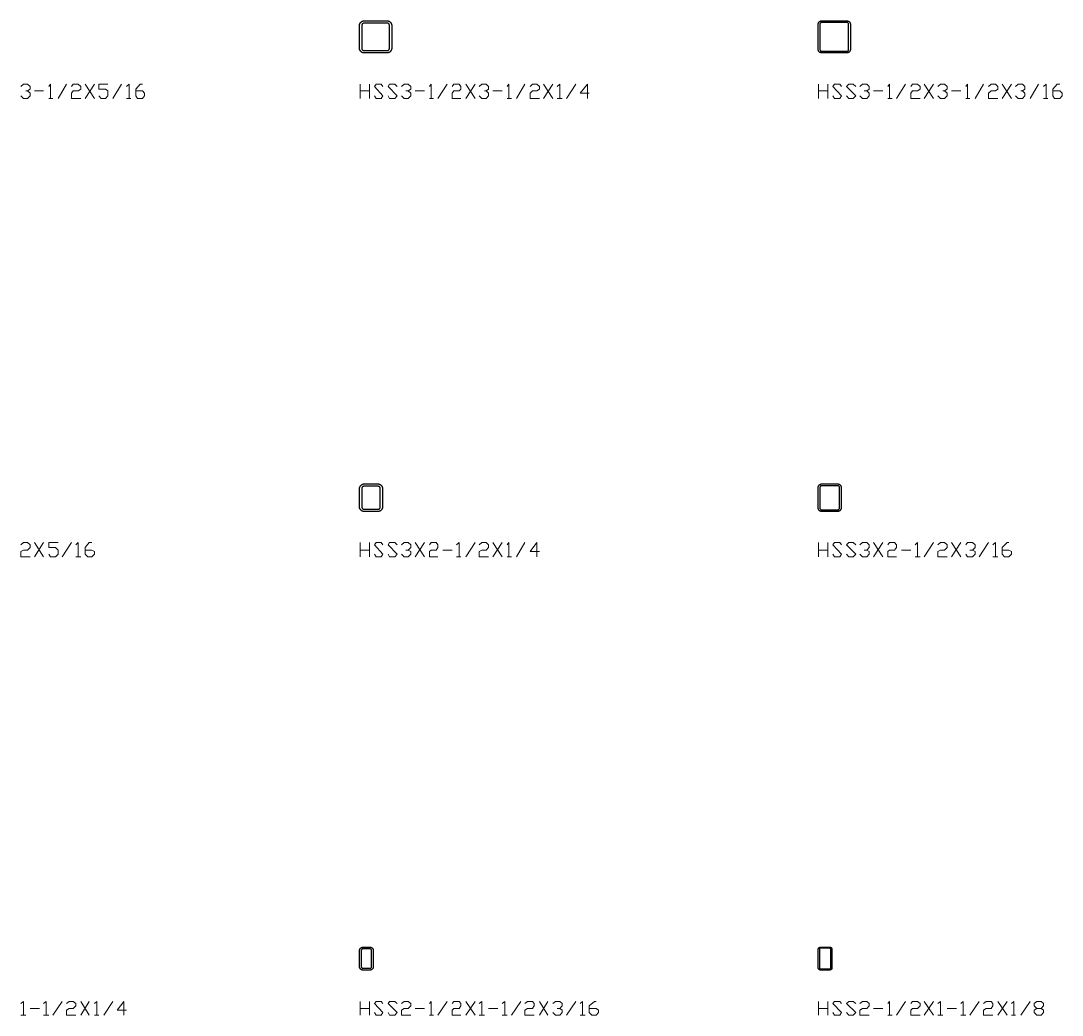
# Model space of a CAD drawing. Header units: inches. Extents: x 0 to 975, y -1305 to 34.
# Drawn here: x 363.1 to 476.6, y -1254.9 to -1146.5 of the extents above; entities that cross this region are included whole.
import ezdxf

# ---------------------------------------------------------------- set-up
doc = ezdxf.new("R2010")
doc.units = ezdxf.units.IN
doc.header["$MEASUREMENT"] = 0
doc.layers.add('AISC_STEEL', color=7, linetype='Continuous')

msp = doc.modelspace()

# ---------------------------------------------------------------- linework, layer by layer
at = {"color": 3, "lineweight": 0}
for p, q in [((364.55, -1154.13), (365.56, -1154.13)), ((367.13, -1154.96), (368.05, -1153.39)), ((370.08, -1153.39), (371.1, -1154.96)), ((370.08, -1154.96), (371.1, -1153.39)), ((373.12, -1154.96), (374.05, -1153.39)), ((400.05, -1154.96), (400.05, -1153.39)), ((400.05, -1154.13), (401.07, -1154.13)), ((401.07, -1153.39), (401.07, -1154.96)), ((406.05, -1154.13), (407.06, -1154.13)), ((408.54, -1154.96), (409.55, -1153.39)), ((411.58, -1153.39), (412.59, -1154.96)), ((411.58, -1154.96), (412.59, -1153.39)), ((414.53, -1154.13), (415.54, -1154.13)), ((417.11, -1154.96), (418.03, -1153.39)), ((420.06, -1153.39), (421.08, -1154.96)), ((420.06, -1154.96), (421.08, -1153.39)), ((422.55, -1154.96), (423.57, -1153.39)), ((450.03, -1154.96), (450.03, -1153.39)), ((450.03, -1154.13), (451.05, -1154.13)), ((451.05, -1153.39), (451.05, -1154.96)), ((456.03, -1154.13), (457.04, -1154.13)), ((458.52, -1154.96), (459.53, -1153.39)), ((461.56, -1153.39), (462.57, -1154.96)), ((461.56, -1154.96), (462.57, -1153.39)), ((464.51, -1154.13), (465.53, -1154.13)), ((467.09, -1154.96), (468.02, -1153.39)), ((470.04, -1153.39), (471.06, -1154.96)), ((470.04, -1154.96), (471.06, -1153.39)), ((473.09, -1154.96), (474.01, -1153.39)), ((366.12, -1154.96), (366.58, -1154.96)), ((374.6, -1154.96), (375.06, -1154.96)), ((407.61, -1154.96), (408.07, -1154.96)), ((416.1, -1154.96), (416.56, -1154.96)), ((421.54, -1154.96), (422.09, -1154.96)), ((457.6, -1154.96), (458.06, -1154.96)), ((466.08, -1154.96), (466.54, -1154.96)), ((474.56, -1154.96), (475.02, -1154.96)), ((364.55, -1203.37), (365.56, -1204.94)), ((364.55, -1204.94), (365.56, -1203.37)), ((367.59, -1204.94), (368.61, -1203.37)), ((400.05, -1204.94), (400.05, -1203.37)), ((400.05, -1204.2), (401.07, -1204.2)), ((401.07, -1203.37), (401.07, -1204.94)), ((406.05, -1203.37), (407.06, -1204.94)), ((406.05, -1204.94), (407.06, -1203.37)), ((409.09, -1204.2), (410.1, -1204.2)), ((411.58, -1204.94), (412.59, -1203.37)), ((414.53, -1203.37), (415.54, -1204.94)), ((414.53, -1204.94), (415.54, -1203.37)), ((417.11, -1204.94), (418.03, -1203.37)), ((450.03, -1204.94), (450.03, -1203.37)), ((450.03, -1204.2), (451.05, -1204.2)), ((451.05, -1203.37), (451.05, -1204.94)), ((456.03, -1203.37), (457.04, -1204.94)), ((456.03, -1204.94), (457.04, -1203.37)), ((459.07, -1204.2), (460.09, -1204.2)), ((461.56, -1204.94), (462.57, -1203.37)), ((464.51, -1203.37), (465.53, -1204.94)), ((464.51, -1204.94), (465.53, -1203.37)), ((467.55, -1204.94), (468.57, -1203.37)), ((369.07, -1204.94), (369.62, -1204.94)), ((410.56, -1204.94), (411.03, -1204.94)), ((416.1, -1204.94), (416.56, -1204.94)), ((460.55, -1204.94), (461.1, -1204.94)), ((469.03, -1204.94), (469.58, -1204.94)), ((364.09, -1254.18), (365.1, -1254.18)), ((366.58, -1254.92), (367.59, -1253.44)), ((369.62, -1253.44), (370.54, -1254.92)), ((369.62, -1254.92), (370.54, -1253.44)), ((372.11, -1254.92), (373.12, -1253.44)), ((400.05, -1254.92), (400.05, -1253.44)), ((400.05, -1254.18), (401.07, -1254.18)), ((401.07, -1253.44), (401.07, -1254.92)), ((406.05, -1254.18), (407.06, -1254.18)), ((408.54, -1254.92), (409.55, -1253.44)), ((411.58, -1253.44), (412.59, -1254.92)), ((411.58, -1254.92), (412.59, -1253.44)), ((414.07, -1254.18), (415.08, -1254.18)), ((416.56, -1254.92), (417.57, -1253.44)), ((419.6, -1253.44), (420.52, -1254.92)), ((419.6, -1254.92), (420.52, -1253.44)), ((422.55, -1254.92), (423.57, -1253.44)), ((450.03, -1254.92), (450.03, -1253.44)), ((450.03, -1254.18), (451.05, -1254.18)), ((451.05, -1253.44), (451.05, -1254.92)), ((456.03, -1254.18), (457.04, -1254.18)), ((458.52, -1254.92), (459.53, -1253.44)), ((461.56, -1253.44), (462.57, -1254.92)), ((461.56, -1254.92), (462.57, -1253.44)), ((464.05, -1254.18), (465.06, -1254.18)), ((466.54, -1254.92), (467.55, -1253.44)), ((469.58, -1253.44), (470.6, -1254.92)), ((469.58, -1254.92), (470.6, -1253.44)), ((472.07, -1254.92), (473.09, -1253.44)), ((363.07, -1254.92), (363.63, -1254.92)), ((365.56, -1254.92), (366.12, -1254.92)), ((371.1, -1254.92), (371.56, -1254.92)), ((407.61, -1254.92), (408.07, -1254.92)), ((413.05, -1254.92), (413.61, -1254.92)), ((415.54, -1254.92), (416.1, -1254.92)), ((424.03, -1254.92), (424.58, -1254.92)), ((457.6, -1254.92), (458.06, -1254.92)), ((463.04, -1254.92), (463.59, -1254.92)), ((465.53, -1254.92), (466.08, -1254.92)), ((471.06, -1254.92), (471.52, -1254.92))]:
    msp.add_line(p, q, dxfattribs=at)
for points in [[(363.07, -1153.67), (363.35, -1153.39), (363.81, -1153.39), (364.09, -1153.67), (364.09, -1153.94), (363.81, -1154.13), (363.63, -1154.13)], [(363.81, -1154.13), (364.09, -1154.4), (364.09, -1154.68), (363.81, -1154.96), (363.35, -1154.96), (363.07, -1154.68)], [(366.12, -1153.67), (366.3, -1153.39), (366.3, -1154.96)], [(368.61, -1153.67), (368.79, -1153.39), (369.34, -1153.39), (369.62, -1153.67), (369.62, -1153.94), (369.34, -1154.13), (368.79, -1154.13), (368.61, -1154.4), (368.61, -1154.96), (369.62, -1154.96)], [(371.56, -1154.68), (371.83, -1154.96), (372.29, -1154.96), (372.57, -1154.68), (372.57, -1154.13), (372.29, -1153.94), (371.56, -1153.94), (371.56, -1153.39), (372.57, -1153.39)], [(374.6, -1153.67), (374.88, -1153.39), (374.88, -1154.96)], [(375.61, -1154.13), (376.35, -1154.13), (376.54, -1154.4), (376.54, -1154.68), (376.35, -1154.96), (375.8, -1154.96), (375.61, -1154.68), (375.61, -1153.94), (376.08, -1153.39), (376.35, -1153.39)], [(401.62, -1154.68), (401.8, -1154.96), (402.36, -1154.96), (402.54, -1154.68), (401.62, -1153.67), (401.8, -1153.39), (402.36, -1153.39), (402.54, -1153.67)], [(403.1, -1154.68), (403.28, -1154.96), (403.83, -1154.96), (404.11, -1154.68), (403.1, -1153.67), (403.28, -1153.39), (403.83, -1153.39), (404.11, -1153.67)], [(404.57, -1153.67), (404.85, -1153.39), (405.31, -1153.39), (405.58, -1153.67), (405.58, -1153.94), (405.31, -1154.13), (405.03, -1154.13)], [(405.31, -1154.13), (405.58, -1154.4), (405.58, -1154.68), (405.31, -1154.96), (404.85, -1154.96), (404.57, -1154.68)], [(407.61, -1153.67), (407.8, -1153.39), (407.8, -1154.96)], [(410.1, -1153.67), (410.29, -1153.39), (410.84, -1153.39), (411.03, -1153.67), (411.03, -1153.94), (410.84, -1154.13), (410.29, -1154.13), (410.1, -1154.4), (410.1, -1154.96), (411.03, -1154.96)], [(413.05, -1153.67), (413.33, -1153.39), (413.79, -1153.39), (414.07, -1153.67), (414.07, -1153.94), (413.79, -1154.13), (413.61, -1154.13)], [(413.79, -1154.13), (414.07, -1154.4), (414.07, -1154.68), (413.79, -1154.96), (413.33, -1154.96), (413.05, -1154.68)], [(416.1, -1153.67), (416.28, -1153.39), (416.28, -1154.96)], [(418.59, -1153.67), (418.86, -1153.39), (419.33, -1153.39), (419.6, -1153.67), (419.6, -1153.94), (419.33, -1154.13), (418.86, -1154.13), (418.59, -1154.4), (418.59, -1154.96), (419.6, -1154.96)], [(421.54, -1153.67), (421.82, -1153.39), (421.82, -1154.96)], [(425.04, -1154.4), (424.03, -1154.4), (424.86, -1153.39), (424.86, -1154.96)], [(451.6, -1154.68), (451.79, -1154.96), (452.34, -1154.96), (452.52, -1154.68), (451.6, -1153.67), (451.79, -1153.39), (452.34, -1153.39), (452.52, -1153.67)], [(453.08, -1154.68), (453.35, -1154.96), (453.81, -1154.96), (454.09, -1154.68), (453.08, -1153.67), (453.35, -1153.39), (453.81, -1153.39), (454.09, -1153.67)], [(454.55, -1153.67), (454.83, -1153.39), (455.29, -1153.39), (455.57, -1153.67), (455.57, -1153.94), (455.29, -1154.13), (455.01, -1154.13)], [(455.29, -1154.13), (455.57, -1154.4), (455.57, -1154.68), (455.29, -1154.96), (454.83, -1154.96), (454.55, -1154.68)], [(457.6, -1153.67), (457.78, -1153.39), (457.78, -1154.96)], [(460.09, -1153.67), (460.27, -1153.39), (460.82, -1153.39), (461.1, -1153.67), (461.1, -1153.94), (460.82, -1154.13), (460.27, -1154.13), (460.09, -1154.4), (460.09, -1154.96), (461.1, -1154.96)], [(463.04, -1153.67), (463.31, -1153.39), (463.77, -1153.39), (464.05, -1153.67), (464.05, -1153.94), (463.77, -1154.13), (463.59, -1154.13)], [(463.77, -1154.13), (464.05, -1154.4), (464.05, -1154.68), (463.77, -1154.96), (463.31, -1154.96), (463.04, -1154.68)], [(466.08, -1153.67), (466.26, -1153.39), (466.26, -1154.96)], [(468.57, -1153.67), (468.85, -1153.39), (469.31, -1153.39), (469.58, -1153.67), (469.58, -1153.94), (469.31, -1154.13), (468.85, -1154.13), (468.57, -1154.4), (468.57, -1154.96), (469.58, -1154.96)], [(471.52, -1153.67), (471.8, -1153.39), (472.26, -1153.39), (472.53, -1153.67), (472.53, -1153.94), (472.26, -1154.13), (472.07, -1154.13)], [(472.26, -1154.13), (472.53, -1154.4), (472.53, -1154.68), (472.26, -1154.96), (471.8, -1154.96), (471.52, -1154.68)], [(474.56, -1153.67), (474.84, -1153.39), (474.84, -1154.96)], [(475.58, -1154.13), (476.32, -1154.13), (476.59, -1154.4), (476.59, -1154.68), (476.32, -1154.96), (475.76, -1154.96), (475.58, -1154.68), (475.58, -1153.94), (476.04, -1153.39), (476.32, -1153.39)], [(363.07, -1203.65), (363.35, -1203.37), (363.81, -1203.37), (364.09, -1203.65), (364.09, -1203.92), (363.81, -1204.2), (363.35, -1204.2), (363.07, -1204.38), (363.07, -1204.94), (364.09, -1204.94)], [(366.12, -1204.66), (366.3, -1204.94), (366.85, -1204.94), (367.13, -1204.66), (367.13, -1204.2), (366.85, -1203.92), (366.12, -1203.92), (366.12, -1203.37), (367.13, -1203.37)], [(369.07, -1203.65), (369.34, -1203.37), (369.34, -1204.94)], [(370.08, -1204.2), (370.82, -1204.2), (371.1, -1204.38), (371.1, -1204.66), (370.82, -1204.94), (370.36, -1204.94), (370.08, -1204.66), (370.08, -1203.92), (370.54, -1203.37), (370.82, -1203.37)], [(401.62, -1204.66), (401.8, -1204.94), (402.36, -1204.94), (402.54, -1204.66), (401.62, -1203.65), (401.8, -1203.37), (402.36, -1203.37), (402.54, -1203.65)], [(403.1, -1204.66), (403.28, -1204.94), (403.83, -1204.94), (404.11, -1204.66), (403.1, -1203.65), (403.28, -1203.37), (403.83, -1203.37), (404.11, -1203.65)], [(404.57, -1203.65), (404.85, -1203.37), (405.31, -1203.37), (405.58, -1203.65), (405.58, -1203.92), (405.31, -1204.2), (405.03, -1204.2)], [(405.31, -1204.2), (405.58, -1204.38), (405.58, -1204.66), (405.31, -1204.94), (404.85, -1204.94), (404.57, -1204.66)], [(407.61, -1203.65), (407.8, -1203.37), (408.35, -1203.37), (408.54, -1203.65), (408.54, -1203.92), (408.35, -1204.2), (407.8, -1204.2), (407.61, -1204.38), (407.61, -1204.94), (408.54, -1204.94)], [(410.56, -1203.65), (410.84, -1203.37), (410.84, -1204.94)], [(413.05, -1203.65), (413.33, -1203.37), (413.79, -1203.37), (414.07, -1203.65), (414.07, -1203.92), (413.79, -1204.2), (413.33, -1204.2), (413.05, -1204.38), (413.05, -1204.94), (414.07, -1204.94)], [(416.1, -1203.65), (416.28, -1203.37), (416.28, -1204.94)], [(419.6, -1204.38), (418.59, -1204.38), (419.33, -1203.37), (419.33, -1204.94)], [(451.6, -1204.66), (451.79, -1204.94), (452.34, -1204.94), (452.52, -1204.66), (451.6, -1203.65), (451.79, -1203.37), (452.34, -1203.37), (452.52, -1203.65)], [(453.08, -1204.66), (453.35, -1204.94), (453.81, -1204.94), (454.09, -1204.66), (453.08, -1203.65), (453.35, -1203.37), (453.81, -1203.37), (454.09, -1203.65)], [(454.55, -1203.65), (454.83, -1203.37), (455.29, -1203.37), (455.57, -1203.65), (455.57, -1203.92), (455.29, -1204.2), (455.01, -1204.2)], [(455.29, -1204.2), (455.57, -1204.38), (455.57, -1204.66), (455.29, -1204.94), (454.83, -1204.94), (454.55, -1204.66)], [(457.6, -1203.65), (457.78, -1203.37), (458.33, -1203.37), (458.52, -1203.65), (458.52, -1203.92), (458.33, -1204.2), (457.78, -1204.2), (457.6, -1204.38), (457.6, -1204.94), (458.52, -1204.94)], [(460.55, -1203.65), (460.82, -1203.37), (460.82, -1204.94)], [(463.04, -1203.65), (463.31, -1203.37), (463.77, -1203.37), (464.05, -1203.65), (464.05, -1203.92), (463.77, -1204.2), (463.31, -1204.2), (463.04, -1204.38), (463.04, -1204.94), (464.05, -1204.94)], [(466.08, -1203.65), (466.26, -1203.37), (466.82, -1203.37), (467.09, -1203.65), (467.09, -1203.92), (466.82, -1204.2), (466.54, -1204.2)], [(466.82, -1204.2), (467.09, -1204.38), (467.09, -1204.66), (466.82, -1204.94), (466.26, -1204.94), (466.08, -1204.66)], [(469.03, -1203.65), (469.31, -1203.37), (469.31, -1204.94)], [(470.04, -1204.2), (470.78, -1204.2), (471.06, -1204.38), (471.06, -1204.66), (470.78, -1204.94), (470.32, -1204.94), (470.04, -1204.66), (470.04, -1203.92), (470.6, -1203.37), (470.78, -1203.37)], [(363.07, -1253.63), (363.35, -1253.44), (363.35, -1254.92)], [(365.56, -1253.63), (365.84, -1253.44), (365.84, -1254.92)], [(368.05, -1253.63), (368.33, -1253.44), (368.79, -1253.44), (369.07, -1253.63), (369.07, -1253.9), (368.79, -1254.18), (368.33, -1254.18), (368.05, -1254.37), (368.05, -1254.92), (369.07, -1254.92)], [(371.1, -1253.63), (371.37, -1253.44), (371.37, -1254.92)], [(374.6, -1254.37), (373.59, -1254.37), (374.32, -1253.44), (374.32, -1254.92)], [(401.62, -1254.64), (401.8, -1254.92), (402.36, -1254.92), (402.54, -1254.64), (401.62, -1253.63), (401.8, -1253.44), (402.36, -1253.44), (402.54, -1253.63)], [(403.1, -1254.64), (403.28, -1254.92), (403.83, -1254.92), (404.11, -1254.64), (403.1, -1253.63), (403.28, -1253.44), (403.83, -1253.44), (404.11, -1253.63)], [(404.57, -1253.63), (404.85, -1253.44), (405.31, -1253.44), (405.58, -1253.63), (405.58, -1253.9), (405.31, -1254.18), (404.85, -1254.18), (404.57, -1254.37), (404.57, -1254.92), (405.58, -1254.92)], [(407.61, -1253.63), (407.8, -1253.44), (407.8, -1254.92)], [(410.1, -1253.63), (410.29, -1253.44), (410.84, -1253.44), (411.03, -1253.63), (411.03, -1253.9), (410.84, -1254.18), (410.29, -1254.18), (410.1, -1254.37), (410.1, -1254.92), (411.03, -1254.92)], [(413.05, -1253.63), (413.33, -1253.44), (413.33, -1254.92)], [(415.54, -1253.63), (415.82, -1253.44), (415.82, -1254.92)], [(418.03, -1253.63), (418.31, -1253.44), (418.86, -1253.44), (419.05, -1253.63), (419.05, -1253.9), (418.86, -1254.18), (418.31, -1254.18), (418.03, -1254.37), (418.03, -1254.92), (419.05, -1254.92)], [(421.08, -1253.63), (421.35, -1253.44), (421.82, -1253.44), (422.09, -1253.63), (422.09, -1253.9), (421.82, -1254.18), (421.54, -1254.18)], [(421.82, -1254.18), (422.09, -1254.37), (422.09, -1254.64), (421.82, -1254.92), (421.35, -1254.92), (421.08, -1254.64)], [(424.03, -1253.63), (424.3, -1253.44), (424.3, -1254.92)], [(425.04, -1254.18), (425.78, -1254.18), (426.06, -1254.37), (426.06, -1254.64), (425.78, -1254.92), (425.32, -1254.92), (425.04, -1254.64), (425.04, -1253.9), (425.6, -1253.44), (425.78, -1253.44)], [(451.6, -1254.64), (451.79, -1254.92), (452.34, -1254.92), (452.52, -1254.64), (451.6, -1253.63), (451.79, -1253.44), (452.34, -1253.44), (452.52, -1253.63)], [(453.08, -1254.64), (453.35, -1254.92), (453.81, -1254.92), (454.09, -1254.64), (453.08, -1253.63), (453.35, -1253.44), (453.81, -1253.44), (454.09, -1253.63)], [(454.55, -1253.63), (454.83, -1253.44), (455.29, -1253.44), (455.57, -1253.63), (455.57, -1253.9), (455.29, -1254.18), (454.83, -1254.18), (454.55, -1254.37), (454.55, -1254.92), (455.57, -1254.92)], [(457.6, -1253.63), (457.78, -1253.44), (457.78, -1254.92)], [(460.09, -1253.63), (460.27, -1253.44), (460.82, -1253.44), (461.1, -1253.63), (461.1, -1253.9), (460.82, -1254.18), (460.27, -1254.18), (460.09, -1254.37), (460.09, -1254.92), (461.1, -1254.92)], [(463.04, -1253.63), (463.31, -1253.44), (463.31, -1254.92)], [(465.53, -1253.63), (465.8, -1253.44), (465.8, -1254.92)], [(468.02, -1253.63), (468.29, -1253.44), (468.85, -1253.44), (469.03, -1253.63), (469.03, -1253.9), (468.85, -1254.18), (468.29, -1254.18), (468.02, -1254.37), (468.02, -1254.92), (469.03, -1254.92)], [(471.06, -1253.63), (471.34, -1253.44), (471.34, -1254.92)], [(474.29, -1254.18), (474.56, -1254.37), (474.56, -1254.64), (474.29, -1254.92), (473.83, -1254.92), (473.55, -1254.64), (473.55, -1254.37), (473.83, -1254.18), (474.29, -1254.18), (474.56, -1253.9), (474.56, -1253.63), (474.29, -1253.44), (473.83, -1253.44), (473.55, -1253.63), (473.55, -1253.9), (473.83, -1254.18)]]:
    msp.add_lwpolyline(points, dxfattribs=at)
at = {"layer": 'AISC_STEEL'}
for points in [[(403, -1146.5), (403.03, -1146.5), (403.06, -1146.5), (403.09, -1146.51), (403.12, -1146.51), (403.14, -1146.52), (403.17, -1146.53), (403.2, -1146.54), (403.22, -1146.55), (403.25, -1146.57), (403.27, -1146.58), (403.3, -1146.6), (403.32, -1146.62), (403.34, -1146.64), (403.36, -1146.66), (403.38, -1146.68), (403.4, -1146.7), (403.42, -1146.73), (403.43, -1146.75), (403.45, -1146.78), (403.46, -1146.8), (403.47, -1146.83), (403.48, -1146.86), (403.49, -1146.88), (403.49, -1146.91), (403.5, -1146.94), (403.5, -1146.97), (403.5, -1147), (403.5, -1149.5), (403.5, -1149.53), (403.5, -1149.56), (403.49, -1149.59), (403.49, -1149.62), (403.48, -1149.64), (403.47, -1149.67), (403.46, -1149.7), (403.45, -1149.72), (403.43, -1149.75), (403.42, -1149.77), (403.4, -1149.8), (403.38, -1149.82), (403.36, -1149.84), (403.34, -1149.86), (403.32, -1149.88), (403.3, -1149.9), (403.27, -1149.92), (403.25, -1149.93), (403.22, -1149.95), (403.2, -1149.96), (403.17, -1149.97), (403.14, -1149.98), (403.12, -1149.99), (403.09, -1149.99), (403.06, -1150), (403.03, -1150), (403, -1150), (400.5, -1150), (400.47, -1150), (400.44, -1150), (400.41, -1149.99), (400.38, -1149.99), (400.36, -1149.98), (400.33, -1149.97), (400.3, -1149.96), (400.28, -1149.95), (400.25, -1149.93), (400.23, -1149.92), (400.2, -1149.9), (400.18, -1149.88), (400.16, -1149.86), (400.14, -1149.84), (400.12, -1149.82), (400.1, -1149.8), (400.08, -1149.77), (400.07, -1149.75), (400.05, -1149.72), (400.04, -1149.7), (400.03, -1149.67), (400.02, -1149.64), (400.01, -1149.62), (400.01, -1149.59), (400, -1149.56), (400, -1149.53), (400, -1149.5), (400, -1147), (400, -1146.97), (400, -1146.94), (400.01, -1146.91), (400.01, -1146.88), (400.02, -1146.86), (400.03, -1146.83), (400.04, -1146.8), (400.05, -1146.78), (400.07, -1146.75), (400.08, -1146.73), (400.1, -1146.7), (400.12, -1146.68), (400.14, -1146.66), (400.16, -1146.64), (400.18, -1146.62), (400.2, -1146.6), (400.23, -1146.58), (400.25, -1146.57), (400.28, -1146.55), (400.3, -1146.54), (400.33, -1146.53), (400.36, -1146.52), (400.38, -1146.51), (400.41, -1146.51), (400.44, -1146.5), (400.47, -1146.5), (400.5, -1146.5)], [(453.12, -1146.5), (453.15, -1146.5), (453.18, -1146.5), (453.21, -1146.51), (453.24, -1146.52), (453.27, -1146.53), (453.3, -1146.54), (453.32, -1146.56), (453.35, -1146.57), (453.37, -1146.59), (453.39, -1146.61), (453.41, -1146.63), (453.43, -1146.65), (453.44, -1146.68), (453.46, -1146.7), (453.47, -1146.73), (453.48, -1146.76), (453.49, -1146.79), (453.5, -1146.82), (453.5, -1146.85), (453.5, -1146.88), (453.5, -1149.62), (453.5, -1149.65), (453.5, -1149.68), (453.49, -1149.71), (453.48, -1149.74), (453.47, -1149.77), (453.46, -1149.8), (453.44, -1149.82), (453.43, -1149.85), (453.41, -1149.87), (453.39, -1149.89), (453.37, -1149.91), (453.35, -1149.93), (453.32, -1149.94), (453.3, -1149.96), (453.27, -1149.97), (453.24, -1149.98), (453.21, -1149.99), (453.18, -1150), (453.15, -1150), (453.12, -1150), (450.38, -1150), (450.35, -1150), (450.32, -1150), (450.29, -1149.99), (450.26, -1149.98), (450.23, -1149.97), (450.2, -1149.96), (450.18, -1149.94), (450.15, -1149.93), (450.13, -1149.91), (450.11, -1149.89), (450.09, -1149.87), (450.07, -1149.85), (450.06, -1149.82), (450.04, -1149.8), (450.03, -1149.77), (450.02, -1149.74), (450.01, -1149.71), (450, -1149.68), (450, -1149.65), (450, -1149.62), (450, -1146.88), (450, -1146.85), (450, -1146.82), (450.01, -1146.79), (450.02, -1146.76), (450.03, -1146.73), (450.04, -1146.7), (450.06, -1146.68), (450.07, -1146.65), (450.09, -1146.63), (450.11, -1146.61), (450.13, -1146.59), (450.15, -1146.57), (450.18, -1146.56), (450.2, -1146.54), (450.23, -1146.53), (450.26, -1146.52), (450.29, -1146.51), (450.32, -1146.5), (450.35, -1146.5), (450.38, -1146.5)], [(400.5, -1146.75), (400.47, -1146.75), (400.44, -1146.76), (400.42, -1146.76), (400.39, -1146.77), (400.37, -1146.79), (400.34, -1146.8), (400.32, -1146.82), (400.3, -1146.84), (400.29, -1146.87), (400.27, -1146.89), (400.26, -1146.92), (400.26, -1146.94), (400.25, -1146.97), (400.25, -1147), (400.25, -1149.5), (400.25, -1149.53), (400.26, -1149.56), (400.26, -1149.58), (400.27, -1149.61), (400.29, -1149.63), (400.3, -1149.66), (400.32, -1149.68), (400.34, -1149.7), (400.37, -1149.71), (400.39, -1149.73), (400.42, -1149.74), (400.44, -1149.74), (400.47, -1149.75), (400.5, -1149.75), (403, -1149.75), (403.03, -1149.75), (403.06, -1149.74), (403.08, -1149.74), (403.11, -1149.73), (403.13, -1149.71), (403.16, -1149.7), (403.18, -1149.68), (403.2, -1149.66), (403.21, -1149.63), (403.23, -1149.61), (403.24, -1149.58), (403.24, -1149.56), (403.25, -1149.53), (403.25, -1149.5), (403.25, -1147), (403.25, -1146.97), (403.24, -1146.94), (403.24, -1146.92), (403.23, -1146.89), (403.21, -1146.87), (403.2, -1146.84), (403.18, -1146.82), (403.16, -1146.8), (403.13, -1146.79), (403.11, -1146.77), (403.08, -1146.76), (403.06, -1146.76), (403.03, -1146.75), (403, -1146.75)], [(450.38, -1146.69), (450.35, -1146.69), (450.33, -1146.69), (450.3, -1146.7), (450.28, -1146.71), (450.26, -1146.73), (450.24, -1146.74), (450.23, -1146.76), (450.21, -1146.78), (450.2, -1146.8), (450.19, -1146.83), (450.19, -1146.85), (450.19, -1146.88), (450.19, -1149.62), (450.19, -1149.65), (450.19, -1149.67), (450.2, -1149.7), (450.21, -1149.72), (450.23, -1149.74), (450.24, -1149.76), (450.26, -1149.77), (450.28, -1149.79), (450.3, -1149.8), (450.33, -1149.81), (450.35, -1149.81), (450.38, -1149.81), (453.12, -1149.81), (453.15, -1149.81), (453.17, -1149.81), (453.2, -1149.8), (453.22, -1149.79), (453.24, -1149.77), (453.26, -1149.76), (453.27, -1149.74), (453.29, -1149.72), (453.3, -1149.7), (453.31, -1149.67), (453.31, -1149.65), (453.31, -1149.62), (453.31, -1146.88), (453.31, -1146.85), (453.31, -1146.83), (453.3, -1146.8), (453.29, -1146.78), (453.27, -1146.76), (453.26, -1146.74), (453.24, -1146.73), (453.22, -1146.71), (453.2, -1146.7), (453.17, -1146.69), (453.15, -1146.69), (453.12, -1146.69)], [(402, -1197), (402.03, -1197), (402.06, -1197), (402.09, -1197.01), (402.12, -1197.01), (402.14, -1197.02), (402.17, -1197.03), (402.2, -1197.04), (402.22, -1197.05), (402.25, -1197.07), (402.27, -1197.08), (402.3, -1197.1), (402.32, -1197.12), (402.34, -1197.14), (402.36, -1197.16), (402.38, -1197.18), (402.4, -1197.2), (402.42, -1197.23), (402.43, -1197.25), (402.45, -1197.28), (402.46, -1197.3), (402.47, -1197.33), (402.48, -1197.36), (402.49, -1197.38), (402.49, -1197.41), (402.5, -1197.44), (402.5, -1197.47), (402.5, -1197.5), (402.5, -1199.5), (402.5, -1199.53), (402.5, -1199.56), (402.49, -1199.59), (402.49, -1199.62), (402.48, -1199.64), (402.47, -1199.67), (402.46, -1199.7), (402.45, -1199.72), (402.43, -1199.75), (402.42, -1199.77), (402.4, -1199.8), (402.38, -1199.82), (402.36, -1199.84), (402.34, -1199.86), (402.32, -1199.88), (402.3, -1199.9), (402.27, -1199.92), (402.25, -1199.93), (402.22, -1199.95), (402.2, -1199.96), (402.17, -1199.97), (402.14, -1199.98), (402.12, -1199.99), (402.09, -1199.99), (402.06, -1200), (402.03, -1200), (402, -1200), (400.5, -1200), (400.47, -1200), (400.44, -1200), (400.41, -1199.99), (400.38, -1199.99), (400.36, -1199.98), (400.33, -1199.97), (400.3, -1199.96), (400.28, -1199.95), (400.25, -1199.93), (400.23, -1199.92), (400.2, -1199.9), (400.18, -1199.88), (400.16, -1199.86), (400.14, -1199.84), (400.12, -1199.82), (400.1, -1199.8), (400.08, -1199.77), (400.07, -1199.75), (400.05, -1199.72), (400.04, -1199.7), (400.03, -1199.67), (400.02, -1199.64), (400.01, -1199.62), (400.01, -1199.59), (400, -1199.56), (400, -1199.53), (400, -1199.5), (400, -1197.5), (400, -1197.47), (400, -1197.44), (400.01, -1197.41), (400.01, -1197.38), (400.02, -1197.36), (400.03, -1197.33), (400.04, -1197.3), (400.05, -1197.28), (400.07, -1197.25), (400.08, -1197.23), (400.1, -1197.2), (400.12, -1197.18), (400.14, -1197.16), (400.16, -1197.14), (400.18, -1197.12), (400.2, -1197.1), (400.23, -1197.08), (400.25, -1197.07), (400.28, -1197.05), (400.3, -1197.04), (400.33, -1197.03), (400.36, -1197.02), (400.38, -1197.01), (400.41, -1197.01), (400.44, -1197), (400.47, -1197), (400.5, -1197)], [(400.5, -1197.25), (400.47, -1197.25), (400.44, -1197.26), (400.42, -1197.26), (400.39, -1197.27), (400.37, -1197.29), (400.34, -1197.3), (400.32, -1197.32), (400.3, -1197.34), (400.29, -1197.37), (400.27, -1197.39), (400.26, -1197.42), (400.26, -1197.44), (400.25, -1197.47), (400.25, -1197.5), (400.25, -1199.5), (400.25, -1199.53), (400.26, -1199.56), (400.26, -1199.58), (400.27, -1199.61), (400.29, -1199.63), (400.3, -1199.66), (400.32, -1199.68), (400.34, -1199.7), (400.37, -1199.71), (400.39, -1199.73), (400.42, -1199.74), (400.44, -1199.74), (400.47, -1199.75), (400.5, -1199.75), (402, -1199.75), (402.03, -1199.75), (402.06, -1199.74), (402.08, -1199.74), (402.11, -1199.73), (402.13, -1199.71), (402.16, -1199.7), (402.18, -1199.68), (402.2, -1199.66), (402.21, -1199.63), (402.23, -1199.61), (402.24, -1199.58), (402.24, -1199.56), (402.25, -1199.53), (402.25, -1199.5), (402.25, -1197.5), (402.25, -1197.47), (402.24, -1197.44), (402.24, -1197.42), (402.23, -1197.39), (402.21, -1197.37), (402.2, -1197.34), (402.18, -1197.32), (402.16, -1197.3), (402.13, -1197.29), (402.11, -1197.27), (402.08, -1197.26), (402.06, -1197.26), (402.03, -1197.25), (402, -1197.25)], [(452.12, -1197), (452.15, -1197), (452.18, -1197), (452.21, -1197.01), (452.24, -1197.02), (452.27, -1197.03), (452.3, -1197.04), (452.32, -1197.06), (452.35, -1197.07), (452.37, -1197.09), (452.39, -1197.11), (452.41, -1197.13), (452.43, -1197.15), (452.44, -1197.18), (452.46, -1197.2), (452.47, -1197.23), (452.48, -1197.26), (452.49, -1197.29), (452.5, -1197.32), (452.5, -1197.35), (452.5, -1197.38), (452.5, -1199.62), (452.5, -1199.65), (452.5, -1199.68), (452.49, -1199.71), (452.48, -1199.74), (452.47, -1199.77), (452.46, -1199.8), (452.44, -1199.82), (452.43, -1199.85), (452.41, -1199.87), (452.39, -1199.89), (452.37, -1199.91), (452.35, -1199.93), (452.32, -1199.94), (452.3, -1199.96), (452.27, -1199.97), (452.24, -1199.98), (452.21, -1199.99), (452.18, -1200), (452.15, -1200), (452.12, -1200), (450.38, -1200), (450.35, -1200), (450.32, -1200), (450.29, -1199.99), (450.26, -1199.98), (450.23, -1199.97), (450.2, -1199.96), (450.18, -1199.94), (450.15, -1199.93), (450.13, -1199.91), (450.11, -1199.89), (450.09, -1199.87), (450.07, -1199.85), (450.06, -1199.82), (450.04, -1199.8), (450.03, -1199.77), (450.02, -1199.74), (450.01, -1199.71), (450, -1199.68), (450, -1199.65), (450, -1199.62), (450, -1197.38), (450, -1197.35), (450, -1197.32), (450.01, -1197.29), (450.02, -1197.26), (450.03, -1197.23), (450.04, -1197.2), (450.06, -1197.18), (450.07, -1197.15), (450.09, -1197.13), (450.11, -1197.11), (450.13, -1197.09), (450.15, -1197.07), (450.18, -1197.06), (450.2, -1197.04), (450.23, -1197.03), (450.26, -1197.02), (450.29, -1197.01), (450.32, -1197), (450.35, -1197), (450.38, -1197)], [(450.38, -1197.19), (450.35, -1197.19), (450.33, -1197.19), (450.3, -1197.2), (450.28, -1197.21), (450.26, -1197.23), (450.24, -1197.24), (450.23, -1197.26), (450.21, -1197.28), (450.2, -1197.3), (450.19, -1197.33), (450.19, -1197.35), (450.19, -1197.38), (450.19, -1199.62), (450.19, -1199.65), (450.19, -1199.67), (450.2, -1199.7), (450.21, -1199.72), (450.23, -1199.74), (450.24, -1199.76), (450.26, -1199.77), (450.28, -1199.79), (450.3, -1199.8), (450.33, -1199.81), (450.35, -1199.81), (450.38, -1199.81), (452.12, -1199.81), (452.15, -1199.81), (452.17, -1199.81), (452.2, -1199.8), (452.22, -1199.79), (452.24, -1199.77), (452.26, -1199.76), (452.27, -1199.74), (452.29, -1199.72), (452.3, -1199.7), (452.31, -1199.67), (452.31, -1199.65), (452.31, -1199.62), (452.31, -1197.38), (452.31, -1197.35), (452.31, -1197.33), (452.3, -1197.3), (452.29, -1197.28), (452.27, -1197.26), (452.26, -1197.24), (452.24, -1197.23), (452.22, -1197.21), (452.2, -1197.2), (452.17, -1197.19), (452.15, -1197.19), (452.12, -1197.19)], [(401.12, -1247.5), (401.15, -1247.5), (401.18, -1247.5), (401.21, -1247.51), (401.24, -1247.52), (401.27, -1247.53), (401.3, -1247.54), (401.32, -1247.56), (401.35, -1247.57), (401.37, -1247.59), (401.39, -1247.61), (401.41, -1247.63), (401.43, -1247.65), (401.44, -1247.68), (401.46, -1247.7), (401.47, -1247.73), (401.48, -1247.76), (401.49, -1247.79), (401.5, -1247.82), (401.5, -1247.85), (401.5, -1247.88), (401.5, -1249.62), (401.5, -1249.65), (401.5, -1249.68), (401.49, -1249.71), (401.48, -1249.74), (401.47, -1249.77), (401.46, -1249.8), (401.44, -1249.82), (401.43, -1249.85), (401.41, -1249.87), (401.39, -1249.89), (401.37, -1249.91), (401.35, -1249.93), (401.32, -1249.94), (401.3, -1249.96), (401.27, -1249.97), (401.24, -1249.98), (401.21, -1249.99), (401.18, -1250), (401.15, -1250), (401.12, -1250), (400.38, -1250), (400.35, -1250), (400.32, -1250), (400.29, -1249.99), (400.26, -1249.98), (400.23, -1249.97), (400.2, -1249.96), (400.18, -1249.94), (400.15, -1249.93), (400.13, -1249.91), (400.11, -1249.89), (400.09, -1249.87), (400.07, -1249.85), (400.06, -1249.82), (400.04, -1249.8), (400.03, -1249.77), (400.02, -1249.74), (400.01, -1249.71), (400, -1249.68), (400, -1249.65), (400, -1249.62), (400, -1247.88), (400, -1247.85), (400, -1247.82), (400.01, -1247.79), (400.02, -1247.76), (400.03, -1247.73), (400.04, -1247.7), (400.06, -1247.68), (400.07, -1247.65), (400.09, -1247.63), (400.11, -1247.61), (400.13, -1247.59), (400.15, -1247.57), (400.18, -1247.56), (400.2, -1247.54), (400.23, -1247.53), (400.26, -1247.52), (400.29, -1247.51), (400.32, -1247.5), (400.35, -1247.5), (400.38, -1247.5)], [(451.25, -1247.5), (451.28, -1247.5), (451.31, -1247.51), (451.33, -1247.51), (451.36, -1247.52), (451.38, -1247.54), (451.41, -1247.55), (451.43, -1247.57), (451.45, -1247.59), (451.46, -1247.62), (451.48, -1247.64), (451.49, -1247.67), (451.49, -1247.69), (451.5, -1247.72), (451.5, -1247.75), (451.5, -1249.75), (451.5, -1249.78), (451.49, -1249.81), (451.49, -1249.83), (451.48, -1249.86), (451.46, -1249.88), (451.45, -1249.91), (451.43, -1249.93), (451.41, -1249.95), (451.38, -1249.96), (451.36, -1249.98), (451.33, -1249.99), (451.31, -1249.99), (451.28, -1250), (451.25, -1250), (450.25, -1250), (450.22, -1250), (450.19, -1249.99), (450.17, -1249.99), (450.14, -1249.98), (450.12, -1249.96), (450.09, -1249.95), (450.07, -1249.93), (450.05, -1249.91), (450.04, -1249.88), (450.02, -1249.86), (450.01, -1249.83), (450.01, -1249.81), (450, -1249.78), (450, -1249.75), (450, -1247.75), (450, -1247.72), (450.01, -1247.69), (450.01, -1247.67), (450.02, -1247.64), (450.04, -1247.62), (450.05, -1247.59), (450.07, -1247.57), (450.09, -1247.55), (450.12, -1247.54), (450.14, -1247.52), (450.17, -1247.51), (450.19, -1247.51), (450.22, -1247.5), (450.25, -1247.5)], [(400.38, -1247.69), (400.35, -1247.69), (400.33, -1247.69), (400.3, -1247.7), (400.28, -1247.71), (400.26, -1247.73), (400.24, -1247.74), (400.23, -1247.76), (400.21, -1247.78), (400.2, -1247.8), (400.19, -1247.83), (400.19, -1247.85), (400.19, -1247.88), (400.19, -1249.62), (400.19, -1249.65), (400.19, -1249.67), (400.2, -1249.7), (400.21, -1249.72), (400.23, -1249.74), (400.24, -1249.76), (400.26, -1249.77), (400.28, -1249.79), (400.3, -1249.8), (400.33, -1249.81), (400.35, -1249.81), (400.38, -1249.81), (401.12, -1249.81), (401.15, -1249.81), (401.17, -1249.81), (401.2, -1249.8), (401.22, -1249.79), (401.24, -1249.77), (401.26, -1249.76), (401.27, -1249.74), (401.29, -1249.72), (401.3, -1249.7), (401.31, -1249.67), (401.31, -1249.65), (401.31, -1249.62), (401.31, -1247.88), (401.31, -1247.85), (401.31, -1247.83), (401.3, -1247.8), (401.29, -1247.78), (401.27, -1247.76), (401.26, -1247.74), (401.24, -1247.73), (401.22, -1247.71), (401.2, -1247.7), (401.17, -1247.69), (401.15, -1247.69), (401.12, -1247.69)], [(450.25, -1247.62), (450.23, -1247.63), (450.22, -1247.63), (450.2, -1247.63), (450.19, -1247.64), (450.17, -1247.65), (450.16, -1247.66), (450.15, -1247.67), (450.14, -1247.69), (450.13, -1247.7), (450.13, -1247.72), (450.13, -1247.73), (450.12, -1247.75), (450.12, -1249.75), (450.13, -1249.77), (450.13, -1249.78), (450.13, -1249.8), (450.14, -1249.81), (450.15, -1249.83), (450.16, -1249.84), (450.17, -1249.85), (450.19, -1249.86), (450.2, -1249.87), (450.22, -1249.87), (450.23, -1249.87), (450.25, -1249.88), (451.25, -1249.88), (451.27, -1249.87), (451.28, -1249.87), (451.3, -1249.87), (451.31, -1249.86), (451.33, -1249.85), (451.34, -1249.84), (451.35, -1249.83), (451.36, -1249.81), (451.37, -1249.8), (451.37, -1249.78), (451.37, -1249.77), (451.37, -1249.75), (451.37, -1247.75), (451.37, -1247.73), (451.37, -1247.72), (451.37, -1247.7), (451.36, -1247.69), (451.35, -1247.67), (451.34, -1247.66), (451.33, -1247.65), (451.31, -1247.64), (451.3, -1247.63), (451.28, -1247.63), (451.27, -1247.63), (451.25, -1247.62)]]:
    msp.add_lwpolyline(points, close=True, dxfattribs=at)

doc.saveas('drawing.dxf')
